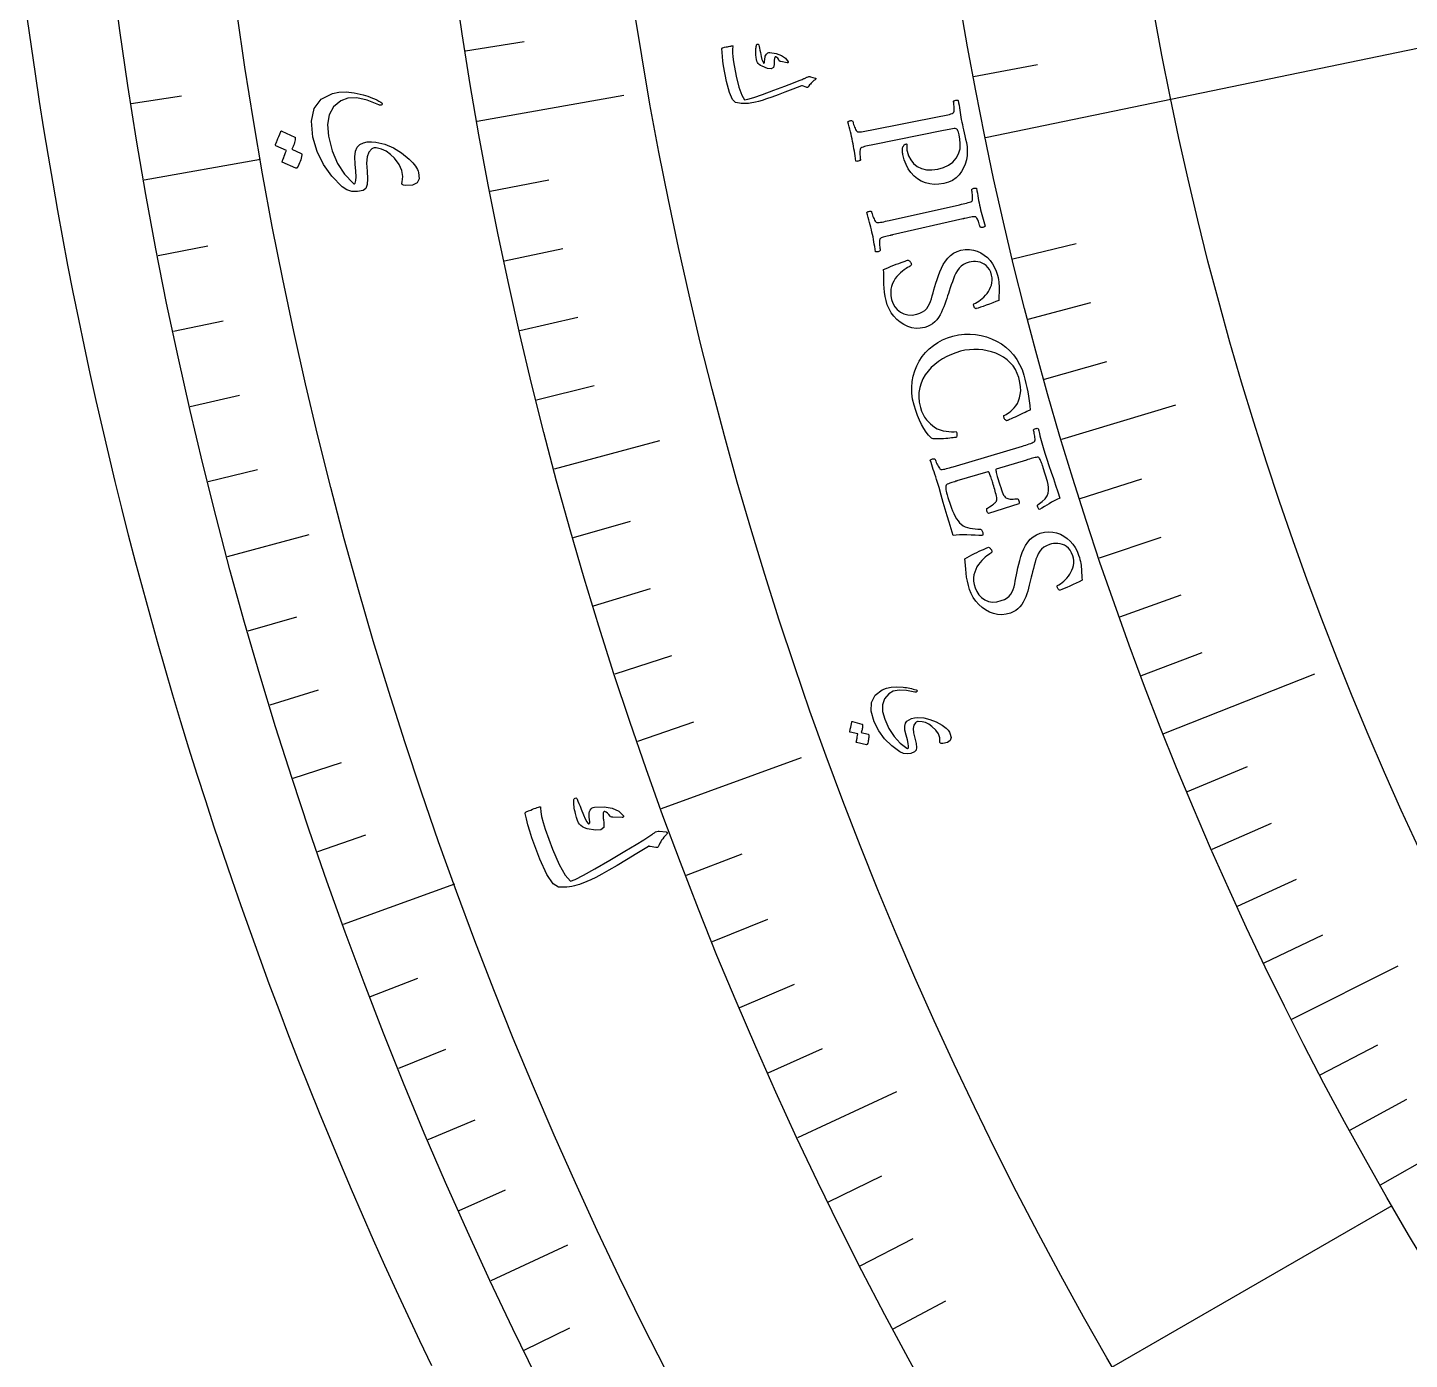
# Model space of a CAD drawing. Header units: millimetres. Extents: x -82 to 82, y -82 to 107.
# Drawn here: x -81.75 to -56.48, y -35.61 to -11.26 of the extents above; entities that cross this region are included whole.
import ezdxf

# ---------------------------------------------------------------- set-up
doc = ezdxf.new("R2010")
doc.units = ezdxf.units.MM
for name, color, linetype in [('CUT_OUTER', 1, 'Continuous'), ('ENGRAVE', 7, 'Continuous'), ('ENGRAVE_FINE', 8, 'Continuous'), ('TEXT', 5, 'Continuous')]:
    doc.layers.add(name, color=color, linetype=linetype)

msp = doc.modelspace()

# ---------------------------------------------------------------- linework, layer by layer
at = {"layer": 'CUT_OUTER'}
msp.add_lwpolyline([(-74.3613, -35.7302), (-74.5791, -35.2733), (-74.7941, -34.815), (-75.0064, -34.3554), (-75.2157, -33.8946), (-75.4223, -33.4324), (-75.626, -32.969), (-75.8269, -32.5043), (-76.0249, -32.0385), (-76.2201, -31.5714), (-76.4123, -31.1031), (-76.6018, -30.6337), (-76.7883, -30.1631), (-76.9719, -29.6913), (-77.1526, -29.2185), (-77.3305, -28.7445), (-77.5054, -28.2695), (-77.6774, -27.7934), (-77.8465, -27.3163), (-78.0126, -26.8381), (-78.1758, -26.3589), (-78.3361, -25.8787), (-78.4934, -25.3976), (-78.6477, -24.9155), (-78.7991, -24.4324), (-78.9476, -23.9485), (-79.093, -23.4636), (-79.2355, -22.9779), (-79.375, -22.4913), (-79.5115, -22.0038), (-79.645, -21.5155), (-79.7756, -21.0264), (-79.9031, -20.5365), (-80.0276, -20.0459), (-80.1491, -19.5544), (-80.2675, -19.0623), (-80.383, -18.5694), (-80.4954, -18.0759), (-80.6048, -17.5816), (-80.7112, -17.0867), (-80.8145, -16.5911), (-80.9148, -16.095), (-81.012, -15.5982), (-81.1062, -15.1008), (-81.1973, -14.6028), (-81.2854, -14.1044), (-81.3704, -13.6053), (-81.4524, -13.1058), (-81.5312, -12.6058), (-81.6071, -12.1053), (-81.6798, -11.6043), (-81.7495, -11.1029)], dxfattribs=at)
at = {"layer": 'ENGRAVE'}
for points in [[(-64.232, -13.2653), (-54.5366, -11.263)], [(-73.5282, -12.965), (-70.8471, -12.4922)], [(-79.6217, -14.0395), (-77.489, -13.6634)], [(-62.8414, -18.7798), (-60.7546, -18.1562)], [(-72.1184, -19.3241), (-70.19, -18.8073)], [(-78.0951, -20.9255), (-76.6009, -20.5252)], [(-60.9724, -24.1678), (-58.2114, -23.0734)], [(-70.1598, -25.5361), (-67.6015, -24.6049)], [(-75.9741, -27.6523), (-73.9391, -26.9116)], [(-58.6356, -29.3869), (-56.6884, -28.411)], [(-67.6672, -31.5537), (-65.8578, -30.71)], [(-64.6596, -37.3312), (-56.8004, -32.7937)], [(-73.275, -34.1687), (-71.873, -33.5149)]]:
    msp.add_lwpolyline(points, dxfattribs=at)
for radius in [80.85, 80.85, 78.6844, 74.6625, 74.6625, 71.4862, 65.5875, 65.5875, 62.1225]:
    msp.add_circle((0, 0), radius, dxfattribs=at)
at = {"layer": 'ENGRAVE_FINE'}
for points in [[(-73.7433, -11.6798), (-72.6677, -11.5094)], [(-64.4521, -12.1509), (-63.2847, -11.9308)], [(-79.8546, -12.6477), (-78.9379, -12.5025)], [(-73.2907, -14.2463), (-72.2217, -14.0385)], [(-79.3646, -15.4269), (-78.4535, -15.2498)], [(-73.0309, -15.5232), (-71.9657, -15.2968)], [(-63.7337, -15.4835), (-62.5792, -15.2031)], [(-63.4555, -16.5868), (-62.3061, -16.2863)], [(-79.0832, -16.8097), (-78.1754, -16.6167)], [(-72.7489, -16.7954), (-71.6878, -16.5504)], [(-63.158, -17.6857), (-62.014, -17.3653)], [(-72.4447, -18.0625), (-71.3881, -17.799)], [(-78.7778, -18.1873), (-77.8735, -17.9785)], [(-78.4484, -19.5594), (-77.5479, -19.3349)], [(-62.5056, -19.8689), (-61.3734, -19.509)], [(-71.7702, -20.5798), (-70.7234, -20.2796)], [(-62.1507, -20.9526), (-61.025, -20.5731)], [(-71.4001, -21.8292), (-70.3587, -21.5108)], [(-61.7768, -22.0305), (-60.6578, -21.6315)], [(-77.718, -22.2853), (-76.8258, -22.0295)], [(-71.0083, -23.072), (-69.9726, -22.7355)], [(-61.384, -23.1024), (-60.2722, -22.6839)], [(-77.3172, -23.6383), (-76.4297, -23.3669)], [(-70.5948, -24.3077), (-69.5651, -23.9532)], [(-76.8929, -24.984), (-76.0102, -24.6972)], [(-60.5421, -25.2265), (-59.4455, -24.7696)], [(-76.4452, -26.3222), (-75.5676, -26.02)], [(-60.0931, -26.2781), (-59.0046, -25.8021)], [(-69.7034, -26.7566), (-68.6868, -26.3664)], [(-59.6256, -27.3222), (-58.5456, -26.8273)], [(-69.2259, -27.9691), (-68.2162, -27.5611)], [(-59.1397, -28.3586), (-58.0685, -27.8449)], [(-75.48, -28.974), (-74.6135, -28.6414)], [(-68.7272, -29.173), (-67.7248, -28.7475)], [(-74.9628, -30.2869), (-74.1023, -29.9393)], [(-68.2076, -30.368), (-67.2127, -29.925)], [(-58.1133, -30.4067), (-57.0606, -29.856)], [(-57.5729, -31.4178), (-56.5301, -30.8487)], [(-74.4228, -31.5906), (-73.5685, -31.228)], [(-57.0147, -32.4198), (-55.982, -31.8326)], [(-67.1062, -32.7299), (-66.1274, -32.2525)], [(-73.8602, -32.8847), (-73.0123, -32.5072)], [(-66.5248, -33.8961), (-65.5545, -33.4017)], [(-65.9231, -35.0519), (-64.9615, -34.5407)], [(-72.6675, -35.4423), (-71.8333, -35.0354)]]:
    msp.add_lwpolyline(points, dxfattribs=at)
at = {"layer": 'TEXT'}
for points in [[(-67.3521, -12.2102), (-67.3717, -12.2253), (-67.39, -12.2407), (-67.4072, -12.2563), (-67.4231, -12.2723), (-67.4377, -12.2886), (-67.4511, -12.3056), (-67.4632, -12.323), (-67.4741, -12.341), (-67.4807, -12.3484), (-67.4892, -12.352), (-67.4998, -12.3519), (-67.5124, -12.348), (-67.5794, -12.3233), (-67.5866, -12.321), (-67.5926, -12.3196), (-67.5974, -12.3189), (-67.601, -12.319), (-67.7585, -12.3816), (-67.901, -12.4372), (-68.0285, -12.4857), (-68.141, -12.5272), (-68.2384, -12.5615), (-68.3206, -12.5883), (-68.3877, -12.6077), (-68.4396, -12.6196), (-68.5384, -12.6378), (-68.57, -12.6418), (-68.602, -12.6443), (-68.6345, -12.6453), (-68.6673, -12.6449), (-68.7006, -12.6428), (-68.7343, -12.6389), (-68.7685, -12.6333), (-68.8031, -12.6259), (-68.862, -12.5737), (-68.9188, -12.4451), (-68.9731, -12.24), (-69.0242, -11.9585), (-69.0363, -11.8699), (-69.0452, -11.7875), (-69.0509, -11.7114), (-69.0534, -11.6416), (-69.0518, -11.6349), (-69.0486, -11.6298), (-69.0439, -11.6263), (-69.0376, -11.6243), (-69.0069, -11.6173), (-68.979, -11.6111), (-68.9538, -11.6057), (-68.9313, -11.6012), (-68.9113, -11.5975), (-68.8935, -11.5946), (-68.8779, -11.5924), (-68.8645, -11.591), (-68.8569, -11.5906), (-68.8523, -11.5926), (-68.8506, -11.5969), (-68.852, -11.6035), (-68.8583, -11.6532), (-68.8584, -11.716), (-68.8523, -11.7919), (-68.84, -11.8807), (-68.7939, -12.1444), (-68.7447, -12.3484), (-68.693, -12.4926), (-68.6391, -12.5771), (-68.5778, -12.5657), (-68.4686, -12.5328), (-68.3115, -12.4785), (-68.1064, -12.4029), (-67.9014, -12.3257), (-67.7464, -12.2668), (-67.6414, -12.2261), (-67.5865, -12.2035), (-67.5716, -12.1968), (-67.5576, -12.1906), (-67.5446, -12.1847), (-67.5326, -12.1794), (-67.5216, -12.1744), (-67.5119, -12.17), (-67.5034, -12.166), (-67.4961, -12.1625), (-67.4799, -12.156), (-67.464, -12.1527), (-67.4483, -12.1524), (-67.4328, -12.1552), (-67.3494, -12.1791), (-67.3437, -12.1812), (-67.3397, -12.1839), (-67.3374, -12.1872), (-67.3368, -12.1911), (-67.3386, -12.1963), (-67.3417, -12.2012), (-67.3462, -12.2059), (-67.3521, -12.2102)], [(-67.8429, -11.8854), (-67.8428, -11.8892), (-67.8437, -11.8927), (-67.8458, -11.8959), (-67.8489, -11.8988), (-67.8519, -11.9001), (-67.8553, -11.9009), (-67.859, -11.9013), (-67.863, -11.9013), (-67.9774, -11.878), (-67.9891, -11.8748), (-67.9984, -11.8709), (-68.0052, -11.8663), (-68.0095, -11.861), (-68.021, -11.8371), (-68.0342, -11.8174), (-68.049, -11.8018), (-68.0654, -11.7903), (-68.0732, -11.7888), (-68.0804, -11.7939), (-68.0869, -11.8056), (-68.0929, -11.8239), (-68.0948, -11.8358), (-68.0965, -11.848), (-68.0978, -11.8606), (-68.0988, -11.8735), (-68.0995, -11.8868), (-68.0998, -11.9007), (-68.0997, -11.9152), (-68.0993, -11.9303), (-68.1117, -11.9849), (-68.1526, -12.0089), (-68.222, -12.0022), (-68.32, -11.9648), (-68.3502, -11.9476), (-68.3745, -11.9298), (-68.3929, -11.9115), (-68.4054, -11.8927), (-68.4139, -11.8711), (-68.4212, -11.8405), (-68.4271, -11.8009), (-68.4317, -11.7522), (-68.4335, -11.7273), (-68.4344, -11.7034), (-68.4342, -11.6808), (-68.4331, -11.6592), (-68.4314, -11.6388), (-68.4294, -11.6197), (-68.4272, -11.6019), (-68.4249, -11.5853), (-68.4211, -11.5747), (-68.416, -11.5668), (-68.4098, -11.5614), (-68.4023, -11.5588), (-68.3942, -11.5587), (-68.3878, -11.5615), (-68.3834, -11.5672), (-68.3807, -11.5758), (-68.3741, -11.6035), (-68.3671, -11.635), (-68.3596, -11.6703), (-68.3517, -11.7095), (-68.337, -11.7825), (-68.3227, -11.839), (-68.3088, -11.879), (-68.2955, -11.9026), (-68.2925, -11.9054), (-68.2891, -11.9066), (-68.2851, -11.9062), (-68.2807, -11.9041), (-68.2781, -11.9019), (-68.276, -11.8981), (-68.2744, -11.893), (-68.2734, -11.8863), (-68.2694, -11.8256), (-68.2665, -11.8001), (-68.261, -11.7777), (-68.2529, -11.7584), (-68.2421, -11.7424), (-68.2287, -11.7281), (-68.214, -11.7184), (-68.198, -11.7135), (-68.1806, -11.7132), (-68.0602, -11.7301), (-67.9638, -11.7645), (-67.8914, -11.8162), (-67.8429, -11.8854)], [(-74.9031, -14.0786), (-74.8891, -13.9783), (-74.9074, -13.8726), (-74.958, -13.7616), (-75.0409, -13.645), (-75.1124, -13.5744), (-75.1924, -13.5191), (-75.2809, -13.4792), (-75.378, -13.4547), (-75.3967, -13.4539), (-75.4155, -13.4569), (-75.4343, -13.4636), (-75.4533, -13.4742), (-75.5076, -13.5321), (-75.5409, -13.6189), (-75.5528, -13.7347), (-75.5435, -13.8793), (-75.5325, -14.0219), (-75.5405, -14.1284), (-75.5676, -14.199), (-75.614, -14.2336), (-75.7204, -14.2565), (-75.8196, -14.2532), (-75.9116, -14.2236), (-75.9963, -14.1677), (-76.186, -13.9746), (-76.3387, -13.7589), (-76.454, -13.521), (-76.5318, -13.2611), (-76.5617, -12.9678), (-76.5121, -12.7364), (-76.3837, -12.5676), (-76.1769, -12.4612), (-76.0577, -12.4375), (-75.9247, -12.4336), (-75.7779, -12.4493), (-75.6173, -12.4846), (-75.5719, -12.4985), (-75.5279, -12.5133), (-75.4853, -12.5288), (-75.4441, -12.5451), (-75.404, -12.5623), (-75.3649, -12.5805), (-75.3267, -12.5999), (-75.2895, -12.6203), (-75.2736, -12.632), (-75.266, -12.6435), (-75.2667, -12.6549), (-75.2757, -12.6663), (-75.2881, -12.6738), (-75.3011, -12.6773), (-75.3148, -12.6768), (-75.3291, -12.6722), (-75.5441, -12.584), (-75.7317, -12.5414), (-75.8921, -12.5447), (-76.0251, -12.5945), (-76.1554, -12.7056), (-76.2361, -12.8508), (-76.2669, -13.0298), (-76.2477, -13.2425), (-76.1794, -13.5075), (-76.0817, -13.7394), (-75.9548, -13.9381), (-75.7991, -14.1034), (-75.7867, -14.1128), (-75.7757, -14.1151), (-75.7659, -14.1104), (-75.7575, -14.0987), (-75.7458, -14.0555), (-75.7424, -13.9838), (-75.7473, -13.8834), (-75.7602, -13.7545), (-75.7678, -13.6223), (-75.7557, -13.5183), (-75.7242, -13.4425), (-75.6732, -13.3949), (-75.6086, -13.3656), (-75.5385, -13.3483), (-75.4628, -13.3429), (-75.3816, -13.3493), (-75.2176, -13.3877), (-75.0611, -13.4532), (-74.9122, -13.5457), (-74.7706, -13.6651), (-74.7363, -13.6974), (-74.7058, -13.7292), (-74.6792, -13.7606), (-74.6564, -13.7916), (-74.6374, -13.8219), (-74.6219, -13.8513), (-74.6099, -13.8799), (-74.6016, -13.9077), (-74.5913, -14.0204), (-74.6273, -14.0975), (-74.7099, -14.1391), (-74.839, -14.1451), (-74.8754, -14.138), (-74.8983, -14.1246), (-74.9075, -14.1048), (-74.9031, -14.0786)], [(-64.9957, -14.1088), (-65.0853, -14.1229), (-65.1716, -14.1254), (-65.2545, -14.1162), (-65.334, -14.0955), (-65.4088, -14.0639), (-65.4777, -14.0223), (-65.5405, -13.9706), (-65.5973, -13.909), (-65.647, -13.8382), (-65.6883, -13.7594), (-65.7213, -13.6726), (-65.7459, -13.5777), (-65.7483, -13.5643), (-65.7503, -13.5488), (-65.7519, -13.5312), (-65.7531, -13.5116), (-65.7535, -13.4917), (-65.7528, -13.4737), (-65.7509, -13.4574), (-65.7478, -13.4429), (-65.7448, -13.4382), (-65.7407, -13.4318), (-65.7357, -13.4235), (-65.7295, -13.4134), (-65.722, -13.4034), (-65.7126, -13.3955), (-65.7014, -13.3896), (-65.6883, -13.3857), (-65.6802, -13.3851), (-65.6744, -13.3869), (-65.6709, -13.3912), (-65.6697, -13.398), (-65.6703, -13.4112), (-65.6711, -13.4248), (-65.6719, -13.4388), (-65.6729, -13.4533), (-65.6734, -13.4683), (-65.6727, -13.4838), (-65.6709, -13.4999), (-65.668, -13.5166), (-65.6423, -13.6023), (-65.6027, -13.6775), (-65.5493, -13.7421), (-65.482, -13.7961), (-65.403, -13.8356), (-65.3142, -13.8569), (-65.2157, -13.8601), (-65.1075, -13.845), (-65.0016, -13.8146), (-64.9103, -13.7712), (-64.8333, -13.7151), (-64.7708, -13.6463), (-64.7256, -13.5651), (-64.7005, -13.472), (-64.6956, -13.367), (-64.7108, -13.2499), (-64.7142, -13.2344), (-64.7187, -13.2154), (-64.7243, -13.1929), (-64.731, -13.1669), (-64.7388, -13.1422), (-64.7478, -13.124), (-64.7579, -13.112), (-64.7691, -13.1065), (-64.7866, -13.1044), (-64.8087, -13.1046), (-64.8353, -13.1071), (-64.8665, -13.1119), (-64.9001, -13.118), (-64.9339, -13.1244), (-64.9678, -13.1309), (-65.0019, -13.1377), (-66.2932, -13.3987), (-66.3268, -13.4056), (-66.3591, -13.4124), (-66.3902, -13.4192), (-66.4202, -13.426), (-66.448, -13.4331), (-66.4728, -13.4411), (-66.4947, -13.4499), (-66.5136, -13.4595), (-66.52, -13.4665), (-66.5251, -13.4781), (-66.5289, -13.4943), (-66.5313, -13.5152), (-66.5326, -13.5385), (-66.5327, -13.5622), (-66.5317, -13.5864), (-66.5296, -13.6109), (-66.5271, -13.6337), (-66.5247, -13.6526), (-66.5225, -13.6677), (-66.5205, -13.679), (-66.527, -13.6847), (-66.536, -13.69), (-66.5476, -13.6947), (-66.5617, -13.6989), (-66.576, -13.7018), (-66.5884, -13.7024), (-66.5989, -13.7008), (-66.6073, -13.6969), (-66.6139, -13.6498), (-66.6204, -13.6038), (-66.6268, -13.5587), (-66.6332, -13.5147), (-66.64, -13.4709), (-66.6474, -13.4267), (-66.6555, -13.382), (-66.6642, -13.3368), (-66.6733, -13.2929), (-66.683, -13.2489), (-66.6932, -13.2049), (-66.7041, -13.1607), (-66.7153, -13.1162), (-66.7269, -13.0712), (-66.7387, -13.0256), (-66.7509, -12.9794), (-66.7445, -12.9726), (-66.7355, -12.9671), (-66.7238, -12.9629), (-66.7095, -12.96), (-66.6948, -12.9585), (-66.6824, -12.9584), (-66.672, -12.9597), (-66.6638, -12.9625), (-66.6613, -12.9737), (-66.6575, -12.9885), (-66.6524, -13.0069), (-66.646, -13.0289), (-66.6385, -13.0525), (-66.6301, -13.0754), (-66.6207, -13.0977), (-66.6105, -13.1195), (-66.6001, -13.1383), (-66.5904, -13.1517), (-66.5814, -13.1598), (-66.573, -13.1625), (-66.5519, -13.1641), (-66.5283, -13.1638), (-66.5023, -13.1616), (-66.4739, -13.1575), (-66.4436, -13.1522), (-66.4123, -13.1465), (-66.3798, -13.1404), (-66.3462, -13.1338), (-65.0507, -12.8774), (-65.0171, -12.8706), (-64.9844, -12.8639), (-64.9527, -12.8571), (-64.9221, -12.8503), (-64.8935, -12.8432), (-64.8682, -12.8353), (-64.846, -12.8267), (-64.827, -12.8173), (-64.819, -12.8114), (-64.8133, -12.8007), (-64.8097, -12.7851), (-64.8083, -12.7645), (-64.8083, -12.7414), (-64.809, -12.718), (-64.8103, -12.6944), (-64.8122, -12.6704), (-64.8145, -12.6483), (-64.8165, -12.6298), (-64.8185, -12.6151), (-64.8203, -12.6041), (-64.8138, -12.5985), (-64.8047, -12.5935), (-64.793, -12.589), (-64.7789, -12.5849), (-64.7645, -12.5822), (-64.7521, -12.5817), (-64.7417, -12.5833), (-64.7333, -12.5871), (-64.7261, -12.6328), (-64.7192, -12.6779), (-64.7126, -12.7225), (-64.7062, -12.7665), (-64.6997, -12.8102), (-64.6926, -12.8535), (-64.685, -12.8965), (-64.6768, -12.9392), (-64.6676, -12.9841), (-64.6576, -13.0306), (-64.6469, -13.0787), (-64.6354, -13.1284), (-64.6233, -13.1808), (-64.6108, -13.2369), (-64.598, -13.2966), (-64.5847, -13.36), (-64.5725, -13.4389), (-64.5684, -13.5177), (-64.5726, -13.5965), (-64.585, -13.6753), (-64.6057, -13.7516), (-64.6349, -13.8231), (-64.6726, -13.8898), (-64.7187, -13.9516), (-64.7738, -14.006), (-64.8383, -14.0503), (-64.9123, -14.0846), (-64.9957, -14.1088)], [(-76.7458, -13.5601), (-76.7415, -13.5632), (-76.7384, -13.568), (-76.7364, -13.5746), (-76.7357, -13.583), (-76.7413, -13.6143), (-76.7482, -13.6449), (-76.7563, -13.6748), (-76.7657, -13.704), (-76.7764, -13.7326), (-76.7888, -13.7609), (-76.8027, -13.789), (-76.8181, -13.8168), (-76.8233, -13.8225), (-76.8294, -13.8258), (-76.8363, -13.8264), (-76.844, -13.8245), (-77.0927, -13.7205), (-77.0964, -13.7171), (-77.0974, -13.7113), (-77.0958, -13.7031), (-77.0917, -13.6924), (-77.0874, -13.6849), (-77.0819, -13.6729), (-77.0751, -13.6564), (-77.067, -13.6354), (-77.0574, -13.6097), (-77.0463, -13.5791), (-77.0335, -13.5436), (-77.0191, -13.5032), (-77.2123, -13.4193), (-77.2185, -13.415), (-77.221, -13.4084), (-77.2197, -13.3997), (-77.2146, -13.3887), (-77.2102, -13.3793), (-77.2037, -13.3644), (-77.1951, -13.3441), (-77.1844, -13.3185), (-77.1716, -13.2871), (-77.1569, -13.2495), (-77.1402, -13.2059), (-77.1215, -13.1561), (-77.1179, -13.1506), (-77.1138, -13.1478), (-77.1093, -13.1476), (-77.1044, -13.1501), (-76.8647, -13.2602), (-76.8604, -13.2633), (-76.8573, -13.2682), (-76.8554, -13.2748), (-76.8547, -13.2832), (-76.8584, -13.3096), (-76.8634, -13.3356), (-76.8699, -13.361), (-76.8777, -13.3859), (-76.8868, -13.4102), (-76.897, -13.434), (-76.9081, -13.4571), (-76.9203, -13.4797)], [(-64.3339, -14.5487), (-64.3237, -14.5921), (-64.3131, -14.6349), (-64.302, -14.677), (-64.2904, -14.7183), (-64.2785, -14.7598), (-64.2666, -14.8023), (-64.2547, -14.8457), (-64.2427, -14.8902), (-64.2488, -14.8971), (-64.2576, -14.9028), (-64.2692, -14.9074), (-64.2834, -14.9108), (-64.298, -14.9128), (-64.3104, -14.9134), (-64.3208, -14.9126), (-64.329, -14.9102), (-64.3319, -14.8993), (-64.3362, -14.8848), (-64.3419, -14.8666), (-64.3491, -14.8448), (-64.3571, -14.8215), (-64.3656, -14.7992), (-64.3745, -14.7778), (-64.3838, -14.7572), (-64.3933, -14.7395), (-64.403, -14.7266), (-64.4128, -14.7185), (-64.4227, -14.7152), (-64.4402, -14.7149), (-64.4598, -14.7161), (-64.4815, -14.7188), (-64.5054, -14.7229), (-64.5308, -14.728), (-64.5573, -14.7336), (-64.585, -14.7396), (-64.6138, -14.746), (-64.6184, -14.7471), (-64.623, -14.7482), (-64.6277, -14.7492), (-64.6323, -14.7503), (-64.6369, -14.7513), (-64.6416, -14.7524), (-64.6462, -14.7534), (-64.6508, -14.7545), (-65.9383, -15.0483), (-65.943, -15.0494), (-65.9476, -15.0504), (-65.9522, -15.0515), (-65.9569, -15.0526), (-65.9615, -15.0536), (-65.9661, -15.0547), (-65.9707, -15.0557), (-65.9754, -15.0568), (-66.004, -15.0634), (-66.0313, -15.0699), (-66.0571, -15.0764), (-66.0815, -15.0826), (-66.1041, -15.0891), (-66.1244, -15.0961), (-66.1422, -15.1036), (-66.1578, -15.1115), (-66.1641, -15.1187), (-66.1689, -15.1304), (-66.1723, -15.1467), (-66.1742, -15.1676), (-66.1748, -15.1911), (-66.1743, -15.2151), (-66.1726, -15.2396), (-66.1697, -15.2648), (-66.1665, -15.2882), (-66.1635, -15.3075), (-66.1609, -15.3229), (-66.1585, -15.3342), (-66.1649, -15.3401), (-66.1738, -15.3456), (-66.1852, -15.3506), (-66.1992, -15.3551), (-66.2135, -15.3583), (-66.2259, -15.3593), (-66.2364, -15.3579), (-66.2449, -15.3543), (-66.2526, -15.3074), (-66.2603, -15.2615), (-66.2678, -15.2166), (-66.2754, -15.1728), (-66.2832, -15.1292), (-66.2917, -15.0852), (-66.3009, -15.0407), (-66.3108, -14.9957), (-66.321, -14.952), (-66.3318, -14.9079), (-66.3432, -14.8637), (-66.3553, -14.8191), (-66.3679, -14.7742), (-66.3807, -14.729), (-66.3937, -14.6834), (-66.407, -14.6375), (-66.4008, -14.6305), (-66.3919, -14.6248), (-66.3804, -14.6203), (-66.3661, -14.617), (-66.3515, -14.6151), (-66.339, -14.6147), (-66.3287, -14.6158), (-66.3204, -14.6184), (-66.3176, -14.6296), (-66.3134, -14.6446), (-66.3077, -14.6634), (-66.3006, -14.6859), (-66.2923, -14.7099), (-66.2832, -14.7331), (-66.2733, -14.7555), (-66.2625, -14.7771), (-66.2517, -14.7956), (-66.2416, -14.8088), (-66.2324, -14.8167), (-66.2239, -14.8192), (-66.2028, -14.8202), (-66.1792, -14.8194), (-66.1533, -14.8165), (-66.125, -14.8117), (-66.0949, -14.8057), (-66.0637, -14.7992), (-66.0313, -14.7923), (-65.9979, -14.7849), (-64.7092, -14.4962), (-64.6757, -14.4886), (-64.6433, -14.481), (-64.6118, -14.4735), (-64.5813, -14.4659), (-64.553, -14.4581), (-64.5278, -14.4496), (-64.5058, -14.4404), (-64.487, -14.4305), (-64.4792, -14.4245), (-64.4738, -14.4136), (-64.4706, -14.3979), (-64.4697, -14.3773), (-64.4703, -14.3541), (-64.4716, -14.3305), (-64.4736, -14.3064), (-64.4763, -14.2818), (-64.4792, -14.259), (-64.4819, -14.2402), (-64.4843, -14.2252), (-64.4864, -14.2142), (-64.48, -14.2085), (-64.471, -14.2032), (-64.4595, -14.1984), (-64.4455, -14.194), (-64.4311, -14.191), (-64.4187, -14.1901), (-64.4083, -14.1915), (-64.3998, -14.1951), (-64.3915, -14.2406), (-64.3834, -14.2858), (-64.3755, -14.3307), (-64.3679, -14.3753), (-64.3602, -14.4194), (-64.3519, -14.463), (-64.3432, -14.5061), (-64.3339, -14.5487)], [(-64.0163, -15.7821), (-64.006, -15.827), (-63.9979, -15.8681), (-63.9922, -15.9057), (-63.9887, -15.9397), (-63.9868, -15.9721), (-63.9858, -16.0052), (-63.9856, -16.0389), (-63.9863, -16.0733), (-63.9873, -16.11), (-63.988, -16.1508), (-63.9885, -16.1958), (-63.9887, -16.245), (-64.0453, -16.2684), (-64.1031, -16.2912), (-64.1621, -16.3134), (-64.2223, -16.3348), (-64.2793, -16.3544), (-64.3287, -16.3711), (-64.3705, -16.3848), (-64.4046, -16.3956), (-64.4118, -16.3973), (-64.419, -16.3953), (-64.426, -16.3896), (-64.433, -16.3803), (-64.4393, -16.3696), (-64.4443, -16.3598), (-64.4481, -16.3509), (-64.4506, -16.3429), (-64.4524, -16.3327), (-64.4524, -16.3232), (-64.4505, -16.3145), (-64.4468, -16.3065), (-64.4192, -16.2947), (-64.39, -16.2792), (-64.3593, -16.2602), (-64.327, -16.2376), (-64.2947, -16.2119), (-64.2639, -16.1835), (-64.2345, -16.1526), (-64.2067, -16.119), (-64.1813, -16.0832), (-64.1594, -16.0454), (-64.141, -16.0058), (-64.1262, -15.9643), (-64.1162, -15.9213), (-64.1123, -15.8773), (-64.1146, -15.8322), (-64.123, -15.7861), (-64.1403, -15.7298), (-64.1625, -15.6815), (-64.1896, -15.6412), (-64.2218, -15.6089), (-64.2573, -15.5834), (-64.2947, -15.5635), (-64.334, -15.5492), (-64.3752, -15.5405), (-64.4167, -15.5365), (-64.4568, -15.5362), (-64.4957, -15.5396), (-64.5333, -15.5466), (-64.5899, -15.5644), (-64.6397, -15.5887), (-64.6825, -15.6196), (-64.7184, -15.6572), (-64.7492, -15.6999), (-64.7767, -15.7462), (-64.8007, -15.7962), (-64.8215, -15.8499), (-64.8406, -15.9055), (-64.8601, -15.9615), (-64.8799, -16.0178), (-64.8999, -16.0744), (-64.9142, -16.1178), (-64.9292, -16.1634), (-64.9448, -16.2113), (-64.9611, -16.2613), (-64.9785, -16.3124), (-64.9976, -16.363), (-65.0184, -16.4133), (-65.0409, -16.4633), (-65.0659, -16.5115), (-65.0944, -16.5566), (-65.1263, -16.5985), (-65.1617, -16.6373), (-65.201, -16.6716), (-65.2449, -16.7002), (-65.2933, -16.723), (-65.3462, -16.74), (-65.4266, -16.7546), (-65.505, -16.7565), (-65.5816, -16.7459), (-65.6563, -16.7225), (-65.7274, -16.6886), (-65.7933, -16.6463), (-65.8538, -16.5956), (-65.9091, -16.5365), (-65.9577, -16.471), (-65.998, -16.4011), (-66.0302, -16.3269), (-66.0541, -16.2483), (-66.0705, -16.1724), (-66.0823, -16.0969), (-66.0893, -16.0216), (-66.0918, -15.9467), (-66.0922, -15.874), (-66.0932, -15.8054), (-66.0947, -15.7408), (-66.0969, -15.6803), (-66.0536, -15.6605), (-66.0086, -15.641), (-65.9619, -15.6216), (-65.9135, -15.6025), (-65.8658, -15.5843), (-65.8209, -15.5675), (-65.779, -15.5523), (-65.7399, -15.5386), (-65.7059, -15.527), (-65.6789, -15.518), (-65.659, -15.5118), (-65.6462, -15.5083), (-65.6369, -15.5145), (-65.628, -15.5215), (-65.6196, -15.5292), (-65.6116, -15.5376), (-65.6045, -15.5465), (-65.5987, -15.5561), (-65.5942, -15.5661), (-65.591, -15.5766), (-65.5897, -15.5895), (-65.5926, -15.6006), (-65.5996, -15.6098), (-65.6106, -15.6171), (-65.6328, -15.6286), (-65.6585, -15.6436), (-65.6875, -15.662), (-65.72, -15.6839), (-65.7541, -15.7094), (-65.788, -15.7385), (-65.8216, -15.7713), (-65.8549, -15.8077), (-65.8859, -15.8477), (-65.9126, -15.8912), (-65.9349, -15.9382), (-65.9529, -15.9887), (-65.9647, -16.0429), (-65.9683, -16.1011), (-65.9638, -16.1634), (-65.9511, -16.2296), (-65.9277, -16.2986), (-65.8932, -16.3599), (-65.8478, -16.4135), (-65.7913, -16.4593), (-65.7262, -16.4933), (-65.6547, -16.5112), (-65.5767, -16.5131), (-65.4924, -16.499), (-65.4338, -16.4805), (-65.3839, -16.4566), (-65.3427, -16.4273), (-65.3101, -16.3928), (-65.2836, -16.3537), (-65.2604, -16.311), (-65.2405, -16.2647), (-65.224, -16.2149), (-65.2089, -16.1622), (-65.1935, -16.1077), (-65.1776, -16.0513), (-65.1614, -15.993), (-65.1407, -15.9274), (-65.1184, -15.8605), (-65.0945, -15.7922), (-65.0691, -15.7226), (-65.0405, -15.6544), (-65.007, -15.5901), (-64.9686, -15.5297), (-64.9254, -15.4733), (-64.876, -15.4235), (-64.8191, -15.3829), (-64.7548, -15.3513), (-64.683, -15.3289), (-64.6043, -15.3157), (-64.5283, -15.3142), (-64.455, -15.3243), (-64.3844, -15.346), (-64.3178, -15.3773), (-64.2564, -15.4164), (-64.2003, -15.4633), (-64.1493, -15.5179), (-64.1047, -15.5783), (-64.0677, -15.6424), (-64.0383, -15.7104), (-64.0163, -15.7821)], [(-63.5331, -17.6153), (-63.5137, -17.688), (-63.4953, -17.7628), (-63.4778, -17.8396), (-63.4614, -17.9186), (-63.4467, -17.9993), (-63.4349, -18.0814), (-63.4259, -18.1649), (-63.4196, -18.2499), (-63.4233, -18.2517), (-63.4344, -18.257), (-63.453, -18.2659), (-63.479, -18.2783), (-63.51, -18.293), (-63.5436, -18.3086), (-63.5798, -18.3252), (-63.6186, -18.3428), (-63.6578, -18.3605), (-63.6951, -18.3774), (-63.7306, -18.3936), (-63.7643, -18.4091), (-63.7936, -18.4226), (-63.8164, -18.4327), (-63.8324, -18.4395), (-63.8419, -18.4429), (-63.8479, -18.4447), (-63.8549, -18.4434), (-63.8627, -18.4392), (-63.8714, -18.4319), (-63.8798, -18.4228), (-63.8868, -18.4128), (-63.8924, -18.402), (-63.8965, -18.3904), (-63.8989, -18.3801), (-63.8999, -18.3702), (-63.8995, -18.3608), (-63.8978, -18.3518), (-63.8799, -18.3423), (-63.8581, -18.3294), (-63.8323, -18.3132), (-63.8025, -18.2936), (-63.7709, -18.2699), (-63.7399, -18.2416), (-63.7094, -18.2086), (-63.6794, -18.1709), (-63.652, -18.128), (-63.6293, -18.0794), (-63.6113, -18.0252), (-63.5979, -17.9652), (-63.5914, -17.8989), (-63.5941, -17.8254), (-63.6058, -17.745), (-63.6266, -17.6573), (-63.6531, -17.5798), (-63.6878, -17.5085), (-63.7308, -17.4434), (-63.7821, -17.3846), (-63.84, -17.332), (-63.9032, -17.2858), (-63.9716, -17.246), (-64.0452, -17.2125), (-64.1223, -17.1854), (-64.2014, -17.1647), (-64.2824, -17.1506), (-64.3654, -17.143), (-64.4486, -17.1417), (-64.5303, -17.1467), (-64.6105, -17.158), (-64.6893, -17.1756), (-64.7754, -17.2016), (-64.8591, -17.2333), (-64.9405, -17.2707), (-65.0196, -17.3139), (-65.0946, -17.3626), (-65.1639, -17.4163), (-65.2275, -17.4752), (-65.2855, -17.5392), (-65.3363, -17.608), (-65.3784, -17.6812), (-65.412, -17.7587), (-65.4369, -17.8406), (-65.4515, -17.9265), (-65.4541, -18.016), (-65.4447, -18.109), (-65.4234, -18.2056), (-65.4021, -18.2715), (-65.3769, -18.3306), (-65.3478, -18.383), (-65.3148, -18.4286), (-65.2795, -18.4687), (-65.2433, -18.5041), (-65.2064, -18.5349), (-65.1687, -18.5611), (-65.1161, -18.5908), (-65.0631, -18.6137), (-65.0095, -18.6297), (-64.9553, -18.639), (-64.9029, -18.6437), (-64.8544, -18.6463), (-64.8098, -18.6467), (-64.7691, -18.6449), (-64.7611, -18.6699), (-64.7579, -18.6952), (-64.7596, -18.7206), (-64.7662, -18.7462), (-64.7797, -18.7494), (-64.7989, -18.7528), (-64.8239, -18.7564), (-64.8545, -18.7602), (-64.8887, -18.764), (-64.9245, -18.7676), (-64.9617, -18.7711), (-65.0004, -18.7743), (-65.0389, -18.7769), (-65.0754, -18.7786), (-65.1099, -18.7792), (-65.1425, -18.7788), (-65.1713, -18.7774), (-65.1947, -18.7748), (-65.2127, -18.7711), (-65.2252, -18.7662), (-65.2748, -18.7118), (-65.3214, -18.6519), (-65.365, -18.5865), (-65.4054, -18.5156), (-65.4432, -18.4381), (-65.4784, -18.3528), (-65.5112, -18.2597), (-65.5415, -18.1589), (-65.5666, -18.049), (-65.5806, -17.941), (-65.5833, -17.835), (-65.5749, -17.731), (-65.5564, -17.6303), (-65.5287, -17.534), (-65.4919, -17.4423), (-65.4461, -17.3551), (-65.3921, -17.2734), (-65.3311, -17.1982), (-65.263, -17.1294), (-65.1879, -17.0672), (-65.1066, -17.0123), (-65.0201, -16.9657), (-64.9283, -16.9274), (-64.8313, -16.8973), (-64.726, -16.8748), (-64.6215, -16.8625), (-64.5179, -16.8603), (-64.4151, -16.868), (-64.3143, -16.8852), (-64.2168, -16.9109), (-64.1225, -16.9451), (-64.0314, -16.988), (-63.945, -17.0391), (-63.8647, -17.0984), (-63.7905, -17.1658), (-63.7225, -17.2414), (-63.6619, -17.3244), (-63.6102, -17.4144), (-63.5672, -17.5114), (-63.5331, -17.6153)], [(-63.1817, -18.9361), (-63.1496, -19.0409), (-63.1146, -19.1505), (-63.0767, -19.2649), (-63.0358, -19.384), (-62.9942, -19.5049), (-62.9539, -19.6246), (-62.9149, -19.7431), (-62.8774, -19.8604), (-62.9296, -19.8856), (-62.9792, -19.9113), (-63.0262, -19.9373), (-63.0706, -19.9638), (-63.114, -19.9904), (-63.1584, -20.0169), (-63.2036, -20.0433), (-63.2497, -20.0695), (-63.259, -20.0629), (-63.2673, -20.0531), (-63.2746, -20.04), (-63.2808, -20.0238), (-63.2849, -20.0063), (-63.2849, -19.9924), (-63.2809, -19.9821), (-63.2728, -19.9755), (-63.2001, -19.9237), (-63.1451, -19.8724), (-63.1078, -19.8213), (-63.0882, -19.7706), (-63.0811, -19.7192), (-63.0811, -19.6659), (-63.0883, -19.6109), (-63.1027, -19.554), (-63.1794, -19.3048), (-63.1827, -19.294), (-63.1874, -19.2796), (-63.1935, -19.2616), (-63.2008, -19.2399), (-63.209, -19.2168), (-63.2174, -19.1947), (-63.2263, -19.1734), (-63.2354, -19.1531), (-63.2447, -19.1356), (-63.2537, -19.1229), (-63.2624, -19.115), (-63.271, -19.112), (-63.2885, -19.1129), (-63.308, -19.1154), (-63.3295, -19.1196), (-63.353, -19.1253), (-63.3776, -19.1321), (-63.4026, -19.1391), (-63.4279, -19.1464), (-63.4535, -19.1541), (-63.4635, -19.1571), (-63.4724, -19.1598), (-63.4802, -19.1621), (-63.4868, -19.1641), (-64.0386, -19.3307), (-64.0434, -19.3348), (-64.0455, -19.3434), (-64.0451, -19.3566), (-64.042, -19.3744), (-64.0372, -19.3949), (-64.0317, -19.4164), (-64.0255, -19.439), (-64.0185, -19.4626), (-63.9717, -19.6159), (-63.9561, -19.6655), (-63.9415, -19.709), (-63.9278, -19.7464), (-63.9152, -19.7778), (-63.9028, -19.8039), (-63.8897, -19.8254), (-63.8759, -19.8424), (-63.8615, -19.8549), (-63.8456, -19.8639), (-63.8276, -19.8707), (-63.8073, -19.875), (-63.7849, -19.8771), (-63.7595, -19.8776), (-63.7301, -19.8773), (-63.6969, -19.8761), (-63.6598, -19.8742), (-63.6493, -19.8751), (-63.6401, -19.8812), (-63.6322, -19.8927), (-63.6255, -19.9095), (-63.6212, -19.9264), (-63.6197, -19.9413), (-63.6208, -19.9542), (-63.6247, -19.965), (-64.1807, -20.1395), (-64.1883, -20.1336), (-64.1954, -20.1242), (-64.2019, -20.1114), (-64.2079, -20.095), (-64.2117, -20.0782), (-64.2118, -20.0639), (-64.2082, -20.0523), (-64.2009, -20.0431), (-64.1646, -20.0208), (-64.1339, -20.0012), (-64.1088, -19.9843), (-64.0892, -19.9703), (-64.0739, -19.9583), (-64.0615, -19.9476), (-64.052, -19.9382), (-64.0453, -19.9302), (-64.0405, -19.9226), (-64.0365, -19.9147), (-64.0332, -19.9063), (-64.0306, -19.8976), (-64.0281, -19.8859), (-64.0281, -19.8696), (-64.0305, -19.8487), (-64.0354, -19.8232), (-64.0419, -19.7948), (-64.0492, -19.7653), (-64.0573, -19.7345), (-64.0661, -19.7025), (-64.0752, -19.6704), (-64.0842, -19.6393), (-64.0931, -19.6092), (-64.1019, -19.5801), (-64.1082, -19.5599), (-64.1151, -19.5384), (-64.1225, -19.5157), (-64.1305, -19.4917), (-64.1388, -19.4679), (-64.1469, -19.446), (-64.1548, -19.4259), (-64.1626, -19.4076), (-64.1703, -19.3927), (-64.178, -19.3826), (-64.1857, -19.3775), (-64.1933, -19.3774), (-64.7572, -19.5476), (-64.7606, -19.5486), (-64.7648, -19.5499), (-64.7697, -19.5514), (-64.7754, -19.5531), (-64.7981, -19.56), (-64.8238, -19.5681), (-64.8524, -19.5773), (-64.8841, -19.5876), (-64.9134, -19.598), (-64.9351, -19.6075), (-64.9492, -19.6163), (-64.9557, -19.6242), (-64.9604, -19.6432), (-64.9625, -19.6633), (-64.962, -19.6845), (-64.9588, -19.7067), (-64.9531, -19.7326), (-64.945, -19.7646), (-64.9343, -19.8027), (-64.9211, -19.847), (-64.8771, -19.9903), (-64.8594, -20.043), (-64.8391, -20.0945), (-64.8162, -20.1448), (-64.7908, -20.1939), (-64.7638, -20.2393), (-64.7361, -20.2787), (-64.7078, -20.312), (-64.6789, -20.3392), (-64.645, -20.3649), (-64.6076, -20.3852), (-64.5666, -20.4002), (-64.5221, -20.4099), (-64.4751, -20.4165), (-64.4265, -20.4221), (-64.3763, -20.4268), (-64.3246, -20.4306), (-64.3151, -20.433), (-64.3067, -20.4399), (-64.2993, -20.4512), (-64.293, -20.4671), (-64.2862, -20.4924), (-64.2831, -20.5139), (-64.2837, -20.5315), (-64.288, -20.5454), (-64.3562, -20.5433), (-64.4266, -20.5409), (-64.4991, -20.538), (-64.5739, -20.5348), (-64.6466, -20.5328), (-64.7131, -20.5335), (-64.7732, -20.5369), (-64.8271, -20.5432), (-64.8646, -20.423), (-64.9011, -20.3028), (-64.9365, -20.1826), (-64.9708, -20.0626), (-65.006, -19.9389), (-65.044, -19.8077), (-65.0848, -19.669), (-65.1284, -19.5228), (-65.1439, -19.4722), (-65.1591, -19.4245), (-65.174, -19.3795), (-65.1887, -19.3374), (-65.203, -19.2963), (-65.217, -19.2542), (-65.2306, -19.2112), (-65.2439, -19.1672), (-65.2382, -19.1598), (-65.2297, -19.1535), (-65.2185, -19.1482), (-65.2045, -19.144), (-65.1901, -19.1411), (-65.1776, -19.1398), (-65.1672, -19.1402), (-65.1588, -19.1422), (-65.1552, -19.1532), (-65.15, -19.1679), (-65.1431, -19.1862), (-65.1344, -19.2082), (-65.1245, -19.2316), (-65.1138, -19.2541), (-65.1024, -19.2758), (-65.0901, -19.2966), (-65.078, -19.3143), (-65.0671, -19.3268), (-65.0573, -19.3339), (-65.0487, -19.3358), (-65.0276, -19.3355), (-65.0041, -19.333), (-64.9785, -19.3284), (-64.9505, -19.3216), (-64.9209, -19.3135), (-64.8902, -19.3049), (-64.8585, -19.2958), (-64.8256, -19.2861), (-63.5598, -18.9095), (-63.527, -18.8996), (-63.4951, -18.8898), (-63.4642, -18.8802), (-63.4343, -18.8706), (-63.4066, -18.8608), (-63.382, -18.8505), (-63.3607, -18.8399), (-63.3427, -18.8287), (-63.3353, -18.8222), (-63.3306, -18.811), (-63.3285, -18.7951), (-63.3291, -18.7745), (-63.3313, -18.7514), (-63.3342, -18.7279), (-63.3378, -18.704), (-63.3422, -18.6797), (-63.3467, -18.6571), (-63.3506, -18.6385), (-63.3541, -18.6237), (-63.3569, -18.6129), (-63.3509, -18.6067), (-63.3423, -18.6009), (-63.3312, -18.5953), (-63.3175, -18.5899), (-63.3034, -18.5859), (-63.2911, -18.5842), (-63.2806, -18.5849), (-63.2719, -18.5879), (-63.2604, -18.6327), (-63.2492, -18.6773), (-63.2383, -18.7215), (-63.2277, -18.7654), (-63.2169, -18.8089), (-63.2057, -18.8518), (-63.194, -18.8942), (-63.1817, -18.9361)], [(-62.5324, -20.9014), (-62.5184, -20.9453), (-62.5071, -20.9857), (-62.4983, -21.0226), (-62.4921, -21.0562), (-62.4876, -21.0884), (-62.4839, -21.1213), (-62.481, -21.1549), (-62.4789, -21.1892), (-62.4769, -21.2258), (-62.4744, -21.2666), (-62.4712, -21.3115), (-62.4674, -21.3605), (-62.522, -21.3885), (-62.5778, -21.4159), (-62.6348, -21.4427), (-62.6931, -21.4689), (-62.7483, -21.4931), (-62.7962, -21.5137), (-62.8367, -21.5308), (-62.8698, -21.5443), (-62.8769, -21.5465), (-62.8842, -21.5451), (-62.8916, -21.54), (-62.8993, -21.5313), (-62.9065, -21.5211), (-62.9123, -21.5118), (-62.9168, -21.5032), (-62.92, -21.4954), (-62.9226, -21.4854), (-62.9233, -21.4759), (-62.9221, -21.4671), (-62.9191, -21.4588), (-62.8925, -21.4448), (-62.8647, -21.4271), (-62.8356, -21.4056), (-62.8053, -21.3805), (-62.7751, -21.3522), (-62.7467, -21.3215), (-62.72, -21.2883), (-62.6949, -21.2525), (-62.6724, -21.2148), (-62.6537, -21.1754), (-62.6386, -21.1345), (-62.6271, -21.0919), (-62.6206, -21.0482), (-62.6203, -21.004), (-62.6262, -20.9593), (-62.6384, -20.914), (-62.6601, -20.8593), (-62.6862, -20.8129), (-62.7165, -20.775), (-62.7511, -20.7453), (-62.7886, -20.7228), (-62.8275, -20.7059), (-62.8678, -20.6949), (-62.9096, -20.6896), (-62.9512, -20.6889), (-62.9913, -20.6919), (-63.0298, -20.6984), (-63.0667, -20.7084), (-63.1217, -20.7307), (-63.1693, -20.759), (-63.2095, -20.7933), (-63.2422, -20.8336), (-63.2695, -20.8786), (-63.2931, -20.927), (-63.3131, -20.9788), (-63.3294, -21.0339), (-63.344, -21.091), (-63.3589, -21.1483), (-63.3741, -21.206), (-63.3895, -21.2641), (-63.4002, -21.3085), (-63.4115, -21.3552), (-63.4232, -21.4042), (-63.4353, -21.4554), (-63.4486, -21.5076), (-63.4635, -21.5596), (-63.4802, -21.6115), (-63.4985, -21.6631), (-63.5196, -21.7132), (-63.5443, -21.7604), (-63.5728, -21.8048), (-63.6049, -21.8463), (-63.6413, -21.8837), (-63.6827, -21.9157), (-63.7291, -21.9423), (-63.7805, -21.9636), (-63.8595, -21.9846), (-63.9375, -21.9929), (-64.0147, -21.9884), (-64.091, -21.9712), (-64.1647, -21.9432), (-64.2337, -21.9063), (-64.2982, -21.8607), (-64.358, -21.8062), (-64.4117, -21.7448), (-64.4576, -21.6784), (-64.4956, -21.607), (-64.5259, -21.5307), (-64.5483, -21.4564), (-64.5661, -21.382), (-64.5793, -21.3076), (-64.5877, -21.2331), (-64.594, -21.1607), (-64.6005, -21.0923), (-64.6073, -21.0281), (-64.6144, -20.968), (-64.5728, -20.9448), (-64.5295, -20.9216), (-64.4846, -20.8986), (-64.4379, -20.8756), (-64.3918, -20.8536), (-64.3484, -20.8333), (-64.3078, -20.8147), (-64.27, -20.7979), (-64.237, -20.7835), (-64.2108, -20.7725), (-64.1915, -20.7647), (-64.179, -20.7601), (-64.1693, -20.7656), (-64.1599, -20.7718), (-64.1508, -20.7788), (-64.1422, -20.7865), (-64.1344, -20.7949), (-64.1278, -20.8039), (-64.1225, -20.8135), (-64.1185, -20.8237), (-64.1162, -20.8365), (-64.1181, -20.8478), (-64.1243, -20.8575), (-64.1348, -20.8657), (-64.156, -20.8789), (-64.1803, -20.8959), (-64.2078, -20.9167), (-64.2384, -20.9411), (-64.2704, -20.9693), (-64.3018, -21.0011), (-64.3326, -21.0364), (-64.3628, -21.0754), (-64.3905, -21.1178), (-64.4136, -21.1633), (-64.4321, -21.2119), (-64.446, -21.2637), (-64.4533, -21.3187), (-64.4522, -21.377), (-64.4427, -21.4387), (-64.4247, -21.5037), (-64.3958, -21.5705), (-64.3565, -21.6289), (-64.3068, -21.6786), (-64.2469, -21.7198), (-64.1792, -21.7484), (-64.1065, -21.7604), (-64.0286, -21.756), (-63.9457, -21.7352), (-63.8888, -21.712), (-63.841, -21.6841), (-63.8023, -21.6516), (-63.7726, -21.6145), (-63.7493, -21.5735), (-63.7297, -21.5291), (-63.7136, -21.4813), (-63.7011, -21.4303), (-63.6904, -21.3766), (-63.6794, -21.321), (-63.6681, -21.2635), (-63.6566, -21.2041), (-63.6413, -21.137), (-63.6245, -21.0685), (-63.6062, -20.9985), (-63.5865, -20.9271), (-63.5635, -20.8568), (-63.5353, -20.79), (-63.5019, -20.7267), (-63.4634, -20.6671), (-63.4182, -20.6134), (-63.3648, -20.5683), (-63.3032, -20.5317), (-63.2335, -20.5035), (-63.1561, -20.484), (-63.0804, -20.4764), (-63.0065, -20.4805), (-62.9345, -20.4964), (-62.8655, -20.5223), (-62.8012, -20.5563), (-62.7415, -20.5985), (-62.6863, -20.6488), (-62.637, -20.7054), (-62.5949, -20.7663), (-62.56, -20.8317), (-62.5324, -20.9014)], [(-65.0688, -24.3115), (-65.0712, -24.2417), (-65.0961, -24.1723), (-65.1435, -24.103), (-65.2134, -24.0338), (-65.2702, -23.9944), (-65.331, -23.9664), (-65.3957, -23.9499), (-65.4643, -23.9449), (-65.4771, -23.9466), (-65.4895, -23.9508), (-65.5014, -23.9576), (-65.513, -23.967), (-65.5429, -24.0127), (-65.5551, -24.0754), (-65.5495, -24.1552), (-65.5261, -24.2519), (-65.5018, -24.3471), (-65.4947, -24.4201), (-65.5048, -24.4711), (-65.5322, -24.4999), (-65.6016, -24.5279), (-65.6691, -24.5374), (-65.7349, -24.5282), (-65.7988, -24.5004), (-65.95, -24.3924), (-66.0787, -24.265), (-66.1849, -24.1181), (-66.2685, -23.9521), (-66.3237, -23.7578), (-66.3179, -23.5958), (-66.2514, -23.4662), (-66.1243, -23.3692), (-66.0465, -23.3387), (-65.957, -23.3199), (-65.8557, -23.3127), (-65.7428, -23.3171), (-65.7104, -23.321), (-65.6788, -23.3257), (-65.6481, -23.331), (-65.6182, -23.337), (-65.589, -23.3438), (-65.5604, -23.3515), (-65.5322, -23.36), (-65.5045, -23.3693), (-65.4923, -23.3753), (-65.4858, -23.3822), (-65.4849, -23.39), (-65.4896, -23.3988), (-65.4971, -23.4054), (-65.5055, -23.4093), (-65.5148, -23.4106), (-65.5251, -23.4092), (-65.6812, -23.3755), (-65.8134, -23.3694), (-65.9214, -23.3911), (-66.0054, -23.4408), (-66.0802, -23.5317), (-66.1174, -23.6395), (-66.1168, -23.7641), (-66.0784, -23.9054), (-66.0007, -24.0762), (-65.9071, -24.2212), (-65.7977, -24.3404), (-65.6728, -24.4337), (-65.6633, -24.4386), (-65.6556, -24.4388), (-65.6495, -24.4345), (-65.6452, -24.4256), (-65.6424, -24.395), (-65.6485, -24.3461), (-65.6636, -24.2788), (-65.6876, -24.1931), (-65.7083, -24.1047), (-65.7125, -24.0329), (-65.7002, -23.9779), (-65.6713, -23.9396), (-65.6311, -23.9121), (-65.5856, -23.892), (-65.5351, -23.8793), (-65.4793, -23.874), (-65.3637, -23.8804), (-65.2499, -23.9062), (-65.138, -23.9512), (-65.028, -24.0154), (-65.0009, -24.0332), (-64.9765, -24.0512), (-64.9548, -24.0694), (-64.9357, -24.0877), (-64.9192, -24.106), (-64.9052, -24.1242), (-64.8937, -24.1422), (-64.8847, -24.1601), (-64.8644, -24.2354), (-64.8798, -24.2919), (-64.9308, -24.3298), (-65.0176, -24.349), (-65.0431, -24.3484), (-65.0602, -24.342), (-65.0687, -24.3297), (-65.0688, -24.3115)], [(-66.3778, -24.1795), (-66.3745, -24.181), (-66.3718, -24.1839), (-66.3698, -24.1881), (-66.3683, -24.1937), (-66.3684, -24.2155), (-66.3694, -24.2369), (-66.3714, -24.258), (-66.3743, -24.2788), (-66.3782, -24.2994), (-66.3832, -24.32), (-66.3893, -24.3406), (-66.3965, -24.3612), (-66.3993, -24.3657), (-66.4031, -24.3685), (-66.4076, -24.3698), (-66.4131, -24.3695), (-66.5937, -24.3291), (-66.5966, -24.3272), (-66.598, -24.3234), (-66.5979, -24.3177), (-66.5963, -24.3101), (-66.5943, -24.3045), (-66.592, -24.2957), (-66.5893, -24.2838), (-66.5863, -24.2687), (-66.5829, -24.2503), (-66.5789, -24.2283), (-66.5745, -24.2029), (-66.5695, -24.1739), (-66.7102, -24.1406), (-66.7149, -24.1385), (-66.7174, -24.1344), (-66.7175, -24.1283), (-66.7154, -24.1203), (-66.7135, -24.1134), (-66.7109, -24.1026), (-66.7075, -24.0879), (-66.7033, -24.0694), (-66.6984, -24.0467), (-66.6929, -24.0196), (-66.6868, -23.9882), (-66.68, -23.9524), (-66.6783, -23.9483), (-66.6758, -23.9459), (-66.6728, -23.9453), (-66.6692, -23.9463), (-66.4939, -23.9916), (-66.4906, -23.9932), (-66.4879, -23.9961), (-66.4858, -24.0003), (-66.4844, -24.0059), (-66.4837, -24.0241), (-66.484, -24.0422), (-66.4854, -24.0601), (-66.4878, -24.0778), (-66.491, -24.0953), (-66.4951, -24.1126), (-66.4999, -24.1295), (-66.5055, -24.1462)], [(-70.0705, -26.0102), (-70.0948, -26.0366), (-70.1172, -26.0632), (-70.1378, -26.0899), (-70.1565, -26.1167), (-70.1734, -26.1438), (-70.1883, -26.1714), (-70.2012, -26.1993), (-70.2121, -26.2278), (-70.2197, -26.24), (-70.2311, -26.2473), (-70.2463, -26.2499), (-70.2652, -26.2476), (-70.3674, -26.2296), (-70.3782, -26.2281), (-70.3872, -26.2276), (-70.3942, -26.2279), (-70.3994, -26.229), (-70.609, -26.3586), (-70.7989, -26.4745), (-70.9691, -26.5765), (-71.1196, -26.6647), (-71.2503, -26.7386), (-71.3612, -26.7981), (-71.4523, -26.843), (-71.5236, -26.8733), (-71.6603, -26.9247), (-71.7045, -26.9385), (-71.7498, -26.9504), (-71.7959, -26.9601), (-71.8431, -26.9678), (-71.8913, -26.9733), (-71.9405, -26.9765), (-71.9909, -26.9772), (-72.0424, -26.9754), (-72.1401, -26.9156), (-72.2544, -26.7456), (-72.3843, -26.4652), (-72.5287, -26.074), (-72.5685, -25.9499), (-72.6019, -25.834), (-72.6291, -25.7262), (-72.6501, -25.6266), (-72.6495, -25.6166), (-72.6462, -25.6085), (-72.6403, -25.6022), (-72.6318, -25.5978), (-72.5896, -25.5801), (-72.5512, -25.5643), (-72.5164, -25.5503), (-72.4853, -25.5383), (-72.4575, -25.528), (-72.4327, -25.5193), (-72.4109, -25.5123), (-72.392, -25.507), (-72.3812, -25.5046), (-72.3741, -25.5062), (-72.3707, -25.512), (-72.371, -25.5218), (-72.3676, -25.5947), (-72.3521, -25.6848), (-72.3244, -25.792), (-72.2845, -25.9163), (-72.1518, -26.2828), (-72.0296, -26.5627), (-71.9188, -26.7562), (-71.8201, -26.8635), (-71.7352, -26.8316), (-71.5872, -26.7565), (-71.3761, -26.6386), (-71.1018, -26.4781), (-70.8278, -26.3154), (-70.6207, -26.1917), (-70.4808, -26.1068), (-70.4079, -26.0605), (-70.3882, -26.0472), (-70.3698, -26.0347), (-70.3526, -26.0231), (-70.3367, -26.0124), (-70.3223, -26.0026), (-70.3095, -25.9937), (-70.2983, -25.9859), (-70.2887, -25.979), (-70.2672, -25.9657), (-70.2453, -25.9568), (-70.2229, -25.9524), (-70.2, -25.9525), (-70.0745, -25.9651), (-70.0658, -25.9667), (-70.0594, -25.9695), (-70.0553, -25.9736), (-70.0535, -25.979), (-70.0548, -25.9868), (-70.058, -25.9946), (-70.0633, -26.0024), (-70.0705, -26.0102)], [(-70.8549, -25.6719), (-70.8538, -25.6774), (-70.8542, -25.6826), (-70.8564, -25.6877), (-70.8601, -25.6926), (-70.8641, -25.6952), (-70.8687, -25.6972), (-70.874, -25.6987), (-70.8798, -25.6997), (-71.0493, -25.6954), (-71.0669, -25.6938), (-71.0812, -25.6905), (-71.0921, -25.6856), (-71.0996, -25.6791), (-71.1221, -25.6479), (-71.1459, -25.6231), (-71.171, -25.6045), (-71.1974, -25.5923), (-71.2089, -25.5921), (-71.2179, -25.6012), (-71.2244, -25.6196), (-71.2283, -25.6473), (-71.2281, -25.6647), (-71.2274, -25.6826), (-71.2262, -25.7009), (-71.2244, -25.7195), (-71.222, -25.7388), (-71.219, -25.7587), (-71.2152, -25.7794), (-71.2108, -25.8009), (-71.2149, -25.882), (-71.2674, -25.9267), (-71.3686, -25.9347), (-71.5183, -25.906), (-71.5659, -25.8889), (-71.6052, -25.8696), (-71.6361, -25.8481), (-71.6587, -25.8243), (-71.6764, -25.7956), (-71.6945, -25.7536), (-71.7129, -25.6984), (-71.7317, -25.6298), (-71.7405, -25.5946), (-71.7477, -25.5607), (-71.7531, -25.5282), (-71.7569, -25.4971), (-71.7595, -25.4675), (-71.7614, -25.4397), (-71.7627, -25.4136), (-71.7635, -25.3893), (-71.7607, -25.3731), (-71.7554, -25.3605), (-71.7478, -25.3513), (-71.7378, -25.3456), (-71.7261, -25.3434), (-71.7164, -25.3459), (-71.7085, -25.3529), (-71.7026, -25.3646), (-71.6862, -25.4026), (-71.6683, -25.4459), (-71.6488, -25.4946), (-71.6278, -25.5487), (-71.5884, -25.6494), (-71.5537, -25.7266), (-71.5239, -25.7804), (-71.4989, -25.8108), (-71.4939, -25.8141), (-71.4886, -25.8149), (-71.4831, -25.8133), (-71.4772, -25.8092), (-71.4741, -25.8054), (-71.472, -25.7995), (-71.4711, -25.7917), (-71.4713, -25.7819), (-71.4807, -25.6941), (-71.483, -25.6568), (-71.4807, -25.6234), (-71.4739, -25.5939), (-71.4625, -25.5682), (-71.4469, -25.5444), (-71.4282, -25.5269), (-71.4065, -25.5158), (-71.3817, -25.511), (-71.205, -25.505), (-71.0583, -25.5298), (-70.9417, -25.5854), (-70.8549, -25.6719)]]:
    msp.add_lwpolyline(points, close=True, dxfattribs=at)

doc.saveas('drawing.dxf')
